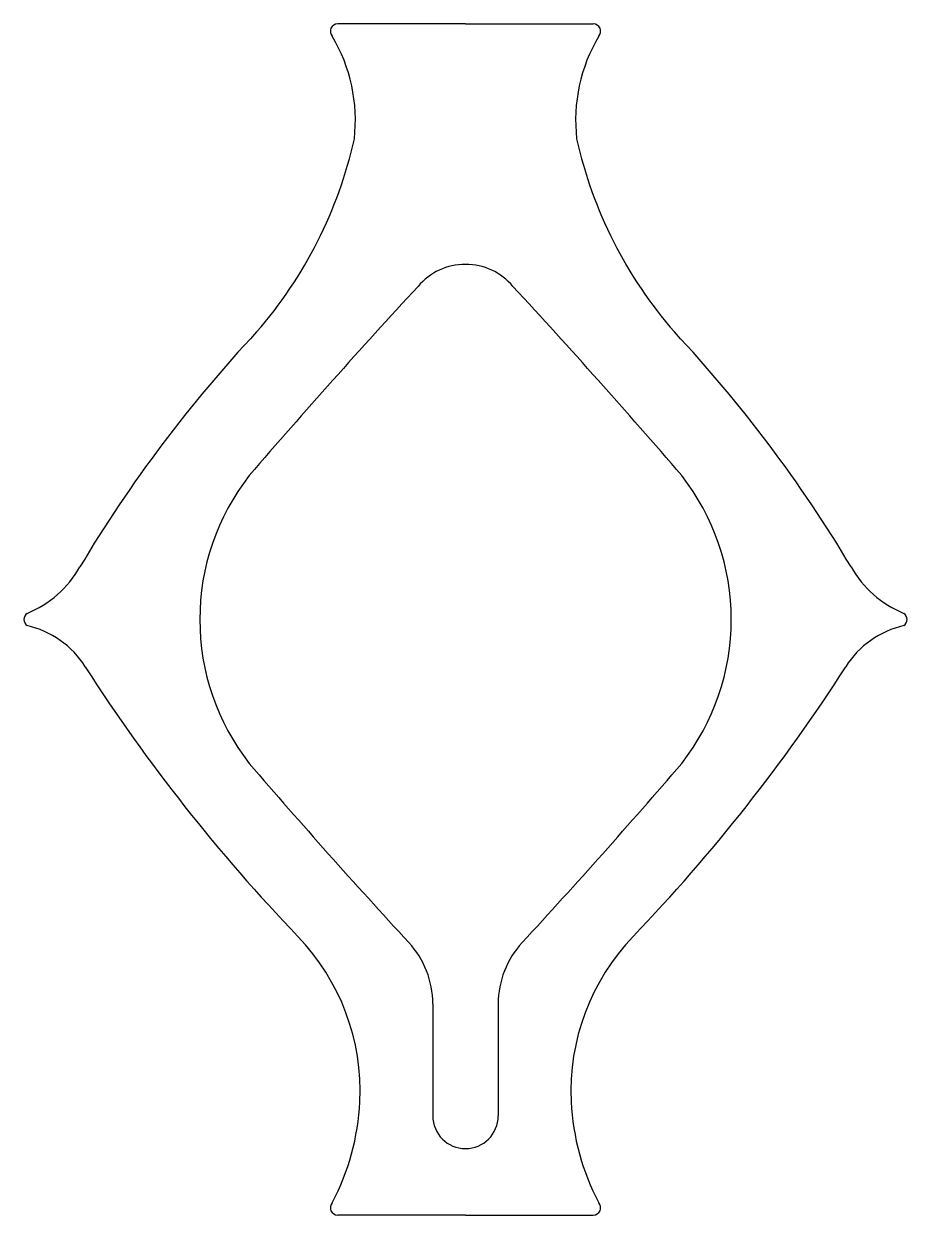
# Model space of a CAD drawing. Header units: inches. Extents: x 0 to 48.9, y -33 to 33.
import ezdxf

# ---------------------------------------------------------------- set-up
doc = ezdxf.new("R2010")
doc.units = ezdxf.units.IN
doc.header["$MEASUREMENT"] = 0

msp = doc.modelspace()

# ---------------------------------------------------------------- linework, layer by layer
for p, q in [((24.465, 33), (17.388, 33)), ((24.465, 33), (31.543, 33)), ((22.653, -21.288), (22.653, -27.5)), ((26.278, -21.288), (26.278, -27.5)), ((24.465, -33), (31.543, -33)), ((24.465, -33), (17.388, -33))]:
    msp.add_line(p, q)
for centre, radius, start, end in [((17.388, 32.588), 0.412, 90, 221.93099), ((31.543, 32.588), 0.412, 318.06901, 90), ((9.309, 27.66), 9.058, 353.49378, 30.90461), ((39.622, 27.66), 9.058, 149.09539, 186.50622), ((-5.427, 31.917), 24.316, 318.89379, 347.45086), ((54.358, 31.917), 24.316, 192.54914, 221.10621), ((24.463, 16.251), 3.425, 90, 140.04431), ((24.468, 16.251), 3.425, 39.95569, 90), ((305.463, -244.141), 386.52, 137.20524, 139.28734), ((-256.532, -244.141), 386.52, 40.71266, 42.79476), ((68.332, -35.94), 75.919, 136.9037, 149.21822), ((-19.401, -35.94), 75.919, 30.78178, 43.0963), ((22.685, 0.015), 12.937, 142.04051, 180.06628), ((26.246, 0.015), 12.937, 359.93372, 37.95949), ((-2.056, 5.838), 5.935, 292.12577, 330.47413), ((50.987, 5.838), 5.935, 209.52587, 247.87423), ((0.413, 0), 0.413, 124.42658, 180), ((48.518, 0), 0.413, 0, 55.57342), ((0.413, 0), 0.413, 180, 235.57342), ((-0.938, -5.336), 5.119, 32.03896, 77.38872), ((22.685, -0.015), 12.937, 179.93372, 217.95949), ((26.246, -0.015), 12.937, 322.04051, 0.06628), ((49.869, -5.336), 5.119, 102.61128, 147.96104), ((48.518, 0), 0.413, 304.42658, 360), ((85.756, 50.214), 97.846, 212.68192, 223.83648), ((-36.826, 50.214), 97.846, 316.16352, 327.31808), ((305.463, 244.141), 386.52, 220.71266, 222.68343), ((-256.532, 244.141), 386.52, 317.31657, 319.28734), ((6.252, -26.125), 12.375, 357.24937, 43.83648), ((42.679, -26.125), 12.375, 136.16352, 182.75063), ((17.653, -21.288), 5, 0, 42.68343), ((31.278, -21.288), 5, 137.31657, 180), ((5.299, -26.079), 13.328, 332.12103, 357.24937), ((43.631, -26.079), 13.328, 182.75063, 207.87897), ((24.465, -27.5), 1.812, 180, 0), ((17.388, -32.588), 0.412, 138.06901, 270), ((31.543, -32.588), 0.412, 270, 41.93099)]:
    msp.add_arc(centre, radius, start, end)

doc.saveas('drawing.dxf')
